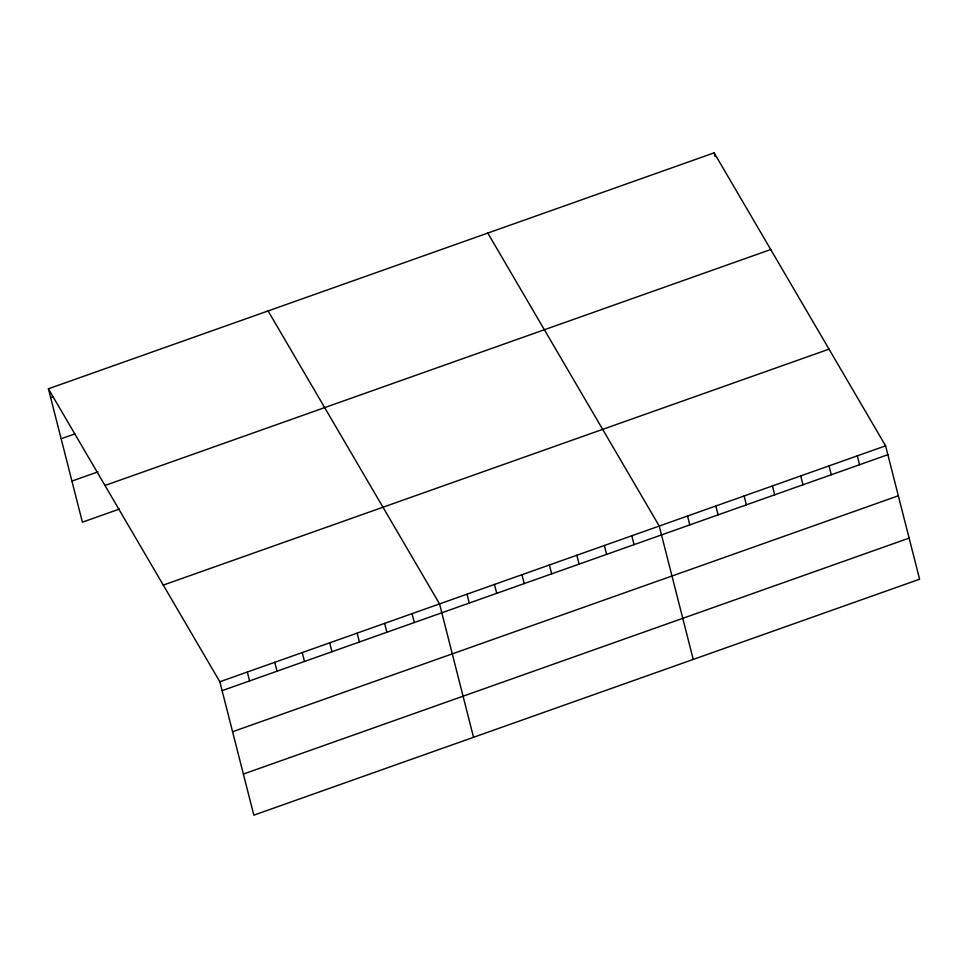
<?xml version="1.0" encoding="UTF-8"?>
<svg xmlns="http://www.w3.org/2000/svg" width="968" height="968" viewBox="0 0 968 968"><rect width="100%" height="100%" fill="white"/><g stroke="black" fill="none" stroke-linecap="round" stroke-linejoin="round"><path stroke-width="1.45" d="M48.4 388.797L714.154 152.847L885.599 445.825L919.6 579.203L253.846 815.153L219.845 681.774L48.4 388.797L82.401 522.175L119.475 509.035M50.663 397.666L53.409 396.699M61.129 438.758L74.863 433.894M71.922 481.084L98.01 471.839M104.98 485.476L770.734 249.526M163.265 585.096L829.031 349.146M219.845 681.774L885.599 445.825M222.108 690.656L887.862 454.694M232.574 731.735L898.34 495.785M243.367 774.073L909.121 538.111M487.799 233.07L659.244 526.048L693.245 659.426M268.1 310.934L439.545 603.911L473.546 737.289M857.309 455.855L859.572 464.725M829.007 465.874L831.27 474.756M800.717 475.905L802.98 484.786M714.154 152.847L715.122 156.647M772.428 485.936L774.69 494.805M744.126 495.967L746.389 504.836M715.836 505.998L718.099 514.867M687.534 516.017L689.797 524.898M631.777 535.776L634.04 544.657M604.322 545.516L606.585 554.386M576.855 555.245L579.118 564.126M549.4 564.985L551.651 573.855M521.933 574.714L524.196 583.583M494.466 584.442L496.729 593.323M467.012 594.183L469.274 603.052M412.078 613.651L414.34 622.521M384.623 623.38L386.885 632.249M357.156 633.108L359.418 641.99M329.701 642.849L331.951 651.718M302.234 652.577L304.497 661.446M274.767 662.306L277.029 671.187M247.312 672.046L249.575 680.915"/></g></svg>
